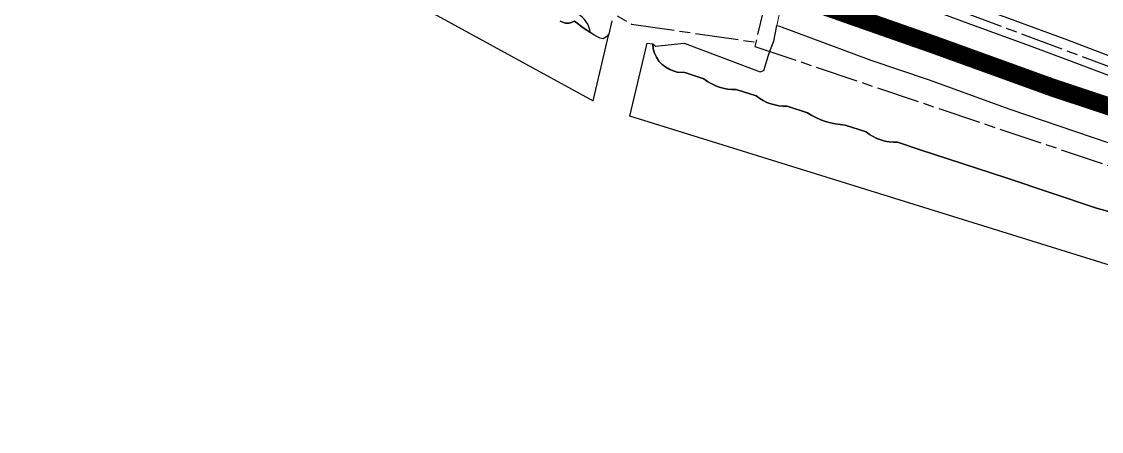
# Model space of a CAD drawing. Header units: millimetres. Extents: x 125232 to 134072, y 142885 to 152835.
# Drawn here: x 129003 to 129604, y 143162 to 143390 of the extents above; entities that cross this region are included whole.
import ezdxf

# ---------------------------------------------------------------- set-up
doc = ezdxf.new("R2010")
doc.units = ezdxf.units.MM
doc.linetypes.add('ACAD_ISO08W100', pattern=[36, 24, -3, 6, -3])
doc.linetypes.add('CENTER', pattern=[50.8, 31.75, -6.35, 6.35, -6.35])
for name, color, linetype in [('green & plaza', 80, 'Continuous'), ('reserve', 253, 'Continuous'), ('water', 4, 'Continuous'), ('老城北中心线', 7, 'ACAD_ISO08W100')]:
    doc.layers.add(name, color=color, linetype=linetype)
doc.layers.add('historical site', color=232, linetype='Continuous', lineweight=0)
doc.layers.add('super block', color=6, linetype='CENTER', lineweight=0)

msp = doc.modelspace()

# ---------------------------------------------------------------- linework, layer by layer
at = {"layer": 'green & plaza'}
msp.add_lwpolyline([(129617.18, 143356.79), (129584.09, 143369.28), (129563.61, 143376.8), (129529.51, 143389.29), (129505.92, 143398), (129475.59, 143409.26), (129470.37, 143411.87), (129432.97, 143425.71), (129432.13, 143422.13), (129428.85, 143407.19), (129429.74, 143406.76), (129429.59, 143406.22), (129465.71, 143393.18), (129500, 143380.97), (129514.4, 143376.18), (129530.71, 143369.94), (129587.08, 143349.85), (129618.44, 143339.41)], dxfattribs=at)
for points in [[(129302.37, 143390.68, 0.289845), (129310.45, 143390.67), (129315.88, 143386.49), (129319.27, 143384.24, 0.219589), (129312.3, 143394.71)], [(129331.19, 143390.85), (129329.56, 143383.43), (129329.56, 143383.43), (129328.34, 143382.02), (129326.3, 143380.84), (129324.71, 143381.1), (129322.16, 143382.4), (129321.76, 143382.6), (129315.88, 143386.49), (129310.45, 143390.67, -0.289845), (129302.37, 143390.68)], [(129609.17, 143284.18), (129601.04, 143286.56), (129550.71, 143303.33), (129502.36, 143319.23), (129490.28, 143323.18, -0.18116), (129472.7, 143328.94), (129461.11, 143332.74, -0.13026), (129440.21, 143339.59), (129428.78, 143343.33, -0.180751), (129411.62, 143348.95), (129400.48, 143352.61, -0.190204), (129382.45, 143358.57), (129371.86, 143362.07), (129367.54, 143362.16), (129365.92, 143362.8, -0.33128), (129353.99, 143377.91), (129355.53, 143376.76), (129371.54, 143378.42), (129413.74, 143362.48), (129415.82, 143363.15), (129418.49, 143371.59), (129419.96, 143375.71), (129421.39, 143379.56), (129423.1, 143388.29), (129424.45, 143387.79), (129475.42, 143368.83), (129507.3, 143358.04), (129552.75, 143341.53), (129607.95, 143322.82)]]:
    msp.add_lwpolyline(points, format="xyb", dxfattribs=at)
at = {"layer": 'historical site'}
msp.add_lwpolyline([(129607.95, 143322.82), (129552.75, 143341.53), (129507.3, 143358.04), (129475.42, 143368.83), (129424.45, 143387.79), (129423.1, 143388.29), (129424.31, 143394.14), (129404.07, 143399.63), (129405.98, 143407.43), (129426.21, 143401.89), (129427.53, 143407.82), (129429.74, 143406.76), (129429.59, 143406.22), (129465.71, 143393.18), (129500, 143380.97), (129514.4, 143376.18), (129530.71, 143369.94), (129587.08, 143349.85), (129618.44, 143339.41)], dxfattribs=at)
at = {"layer": 'reserve'}
msp.add_lwpolyline([(129620.79, 143573.56), (129578.41, 143539.02), (129524.44, 143522.39), (129503.78, 143521.63), (129476.32, 143524.65), (129475.92, 143524.82), (129474.24, 143516.57), (129474.79, 143516.55), (129481.35, 143516.31), (129481.57, 143517.72), (129492.46, 143515.84), (129491.39, 143509.28), (129499.84, 143507.8), (129500.06, 143509.03), (129519.05, 143505.69), (129514.39, 143479.23), (129509.46, 143451.18), (129506.47, 143434.19), (129502.87, 143413.72), (129504.57, 143413.32), (129503.52, 143409.38), (129550.01, 143393.01), (129584.76, 143380.16), (129622.77, 143365.72)], dxfattribs=at)
at = {"layer": 'super block', "const_width": 10}
msp.add_lwpolyline([(129988.07, 143623.08), (130011.33, 143765.44), (130035.08, 143927.77), (129730.8, 144055.33), (129527.4, 144140.6), (129515.72, 144095.65), (129410.91, 143662.21), (129445.45, 143551.32), (129445.45, 143528.4), (129417.69, 143410.16), (129465.71, 143393.18), (129511.21, 143377.24), (129576.68, 143353.55), (129691.77, 143315.32), (129867.51, 143260.73), (129872.99, 143258.75), (129939.37, 143455.22)], close=True, dxfattribs=at)
at = {"layer": 'water'}
for points in [[(129002.63, 143520.51), (129320.72, 143346.24), (129329.56, 143383.43), (129329.56, 143383.43), (129328.34, 143382.02), (129326.3, 143380.84), (129324.71, 143381.1), (129322.16, 143382.4), (129321.76, 143382.6), (129315.88, 143386.49), (129310.45, 143390.67, -0.289845), (129302.37, 143390.68)], [(129906.29, 143162.18), (129341.17, 143337.72), (129350.82, 143378.35), (129353.99, 143377.91, 0.33128), (129365.92, 143362.8), (129367.54, 143362.16), (129371.86, 143362.07), (129382.45, 143358.57, 0.190204), (129400.48, 143352.61), (129411.62, 143348.95, 0.180751), (129428.78, 143343.33), (129440.21, 143339.59, 0.13026), (129461.11, 143332.74), (129472.7, 143328.94, 0.18116), (129490.28, 143323.18), (129502.36, 143319.23), (129550.71, 143303.33), (129601.04, 143286.56), (129609.17, 143284.18)]]:
    msp.add_lwpolyline(points, format="xyb", dxfattribs=at)
at = {"layer": '老城北中心线', "linetype": 'ACAD_ISO08W100', "lineweight": 25}
for p, q in [((129442.57, 143511.64), (129410.8, 143376.51)), ((129424.28, 143433.82), (129695.35, 143332.91)), ((129279.52, 143425.06), (129342.15, 143389)), ((129279.52, 143425.06), (129342.15, 143389)), ((129342.15, 143389), (129411.37, 143378.91)), ((129342.15, 143389), (129411.37, 143378.91)), ((129410.8, 143376.51), (129934.99, 143199.9))]:
    msp.add_line(p, q, dxfattribs=at)

doc.saveas('drawing.dxf')
